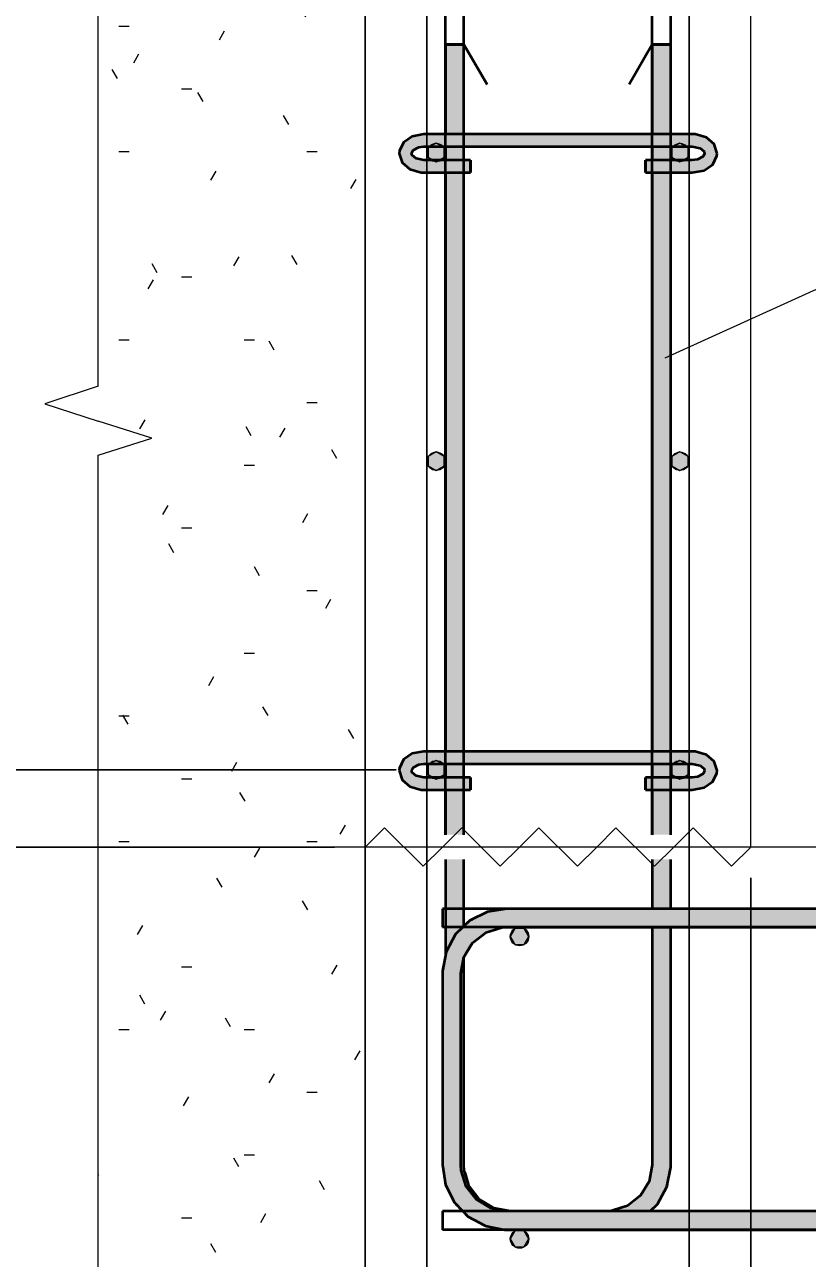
# Model space of a CAD drawing. Header units: millimetres. Extents: x 2384 to 38512, y -3571 to 48684.
# Drawn here: x 7792 to 8299, y -2837 to -2037 of the extents above; entities that cross this region are included whole.
import ezdxf

# ---------------------------------------------------------------- set-up
doc = ezdxf.new("R2010")
doc.units = ezdxf.units.MM
for name, color, linetype, lineweight in [('AA_Dim', 7, 'Continuous', 9), ('AA_Dim-20', 7, 'Continuous', 9), ('AA_Oformlenie', 7, 'Continuous', 9), ('AA_Vinoska', 7, 'Continuous', 9), ('AA_Visotnaya otmetka', 7, 'Continuous', 9), ('AF_Element', 7, 'Continuous', 20), ('AF_Element_Грунт', 253, 'Continuous', 20), ('AF_Stena_Опалубка', 253, 'Continuous', 20), ('KR_Armatura', 7, 'Continuous', 20), ('KR_Armatura_Tonkie', 7, 'Continuous', 20), ('KR_Fundament', 7, 'Continuous', 20)]:
    doc.layers.add(name, color=color, linetype=linetype, lineweight=lineweight)
doc.styles.add('ISOCPEUR_1', font='isocpeur.ttf', dxfattribs={"width": 0.9, "height": 50})
doc.dimstyles.new('00_Точн_3_знака__прозр_', dxfattribs={"dimscale": 304.8, "dimtxt": 49.799059, "dimasz": 0.111549, "dimexe": 0.098425, "dimexo": 0.065617, "dimgap": 0.006562, "dimtad": 1, "dimdec": 3, "dimrnd": 0.001, "dimdsep": 46, "dimtxsty": 'ISOCPEUR_1', "dimblk1": 'OBLIQUE', "dimblk2": 'OBLIQUE', "dimsah": 1, "dimcen": 0.09, "dimdle": 0.098425, "dimazin": 0, "dimtfac": 1, "dimtdec": 4, "dimtix": 1, "dimtmove": 1, "dimatfit": 3, "dimfxl": 1, "dimtvp": 1, "dimtolj": 1, "dimtzin": 0, "dimlwd": 18, "dimlwe": 18, "dimarcsym": 2})
doc.dimstyles.new('00_Точн_3_знака__прозр__1', dxfattribs={"dimscale": 304.8, "dimtxt": 49.799059, "dimasz": 0.111549, "dimexe": 0.098425, "dimexo": 0.065617, "dimgap": 0.006562, "dimtad": 1, "dimdec": 3, "dimrnd": 0.001, "dimdsep": 46, "dimtxsty": 'ISOCPEUR_1', "dimblk1": 'OBLIQUE', "dimblk2": 'OBLIQUE', "dimsah": 1, "dimcen": 0.09, "dimdle": 0.098425, "dimazin": 0, "dimtfac": 1, "dimtdec": 4, "dimtix": 1, "dimtmove": 0, "dimatfit": 3, "dimfxl": 1, "dimtvp": 1, "dimtolj": 1, "dimtzin": 0, "dimlwd": 18, "dimlwe": 18, "dimarcsym": 2})
doc.dimstyles.new('05_Округл_5мм__прозр_', dxfattribs={"dimscale": 304.8, "dimtxt": 49.799059, "dimasz": 0.111549, "dimexe": 0.098425, "dimexo": 0.065617, "dimgap": 0.006562, "dimtad": 1, "dimdec": 0, "dimrnd": 5, "dimdsep": 46, "dimtxsty": 'ISOCPEUR_1', "dimblk1": 'OBLIQUE', "dimblk2": 'OBLIQUE', "dimsah": 1, "dimcen": 0.09, "dimdle": 0.098425, "dimazin": 0, "dimtfac": 1, "dimtdec": 4, "dimtix": 1, "dimtmove": 1, "dimatfit": 3, "dimfxl": 1, "dimtvp": 1, "dimtolj": 1, "dimtzin": 0, "dimlwd": 18, "dimlwe": 18, "dimarcsym": 2})
doc.dimstyles.new('05_Округл_5мм__прозр__1', dxfattribs={"dimscale": 304.8, "dimtxt": 49.799059, "dimasz": 0.111549, "dimexe": 0.098425, "dimexo": 0.065617, "dimgap": 0.006562, "dimtad": 1, "dimdec": 0, "dimrnd": 5, "dimdsep": 46, "dimtxsty": 'ISOCPEUR_1', "dimblk1": 'OBLIQUE', "dimblk2": 'OBLIQUE', "dimsah": 1, "dimcen": 0.09, "dimdle": 0.098425, "dimazin": 0, "dimtfac": 1, "dimtdec": 4, "dimtix": 1, "dimtmove": 0, "dimatfit": 3, "dimfxl": 1, "dimtvp": 1, "dimtolj": 1, "dimtzin": 0, "dimlwd": 18, "dimlwe": 18, "dimarcsym": 2})

# ---------------------------------------------------------------- blocks, each defined once
blk = doc.blocks.new('350_Стержень П торец СК-СГ _НесАрм_РабПлоск_ - 350_Стержень П торец СК-СГ _НесАрм_РабПлоск_-3741639-Сечение 2')
at = {"layer": 'KR_Armatura_Tonkie', "lineweight": 35}
for p, q in [((3199.37, -2611.96), (3196.66, -2613.31)), ((3200.23, -2611.83), (3199.37, -2611.96)), ((3306.06, -2610), (3212.06, -2610)), ((3770.06, -2610), (3318.06, -2610)), ((3212.06, -2622), (3306.1, -2622)), ((3318.06, -2622), (3770.06, -2622)), ((3190.2, -2631.64), (3197.76, -2625.73)), ((3199.6, -2624.97), (3207.07, -2622.66)), ((3184.85, -2639.97), (3188.78, -2633.48)), ((3170.06, -2652), (3170.06, -2776)), ((3276.06, -2806), (3214.06, -2806)), ((3770.06, -2806), (3305.37, -2806)), ((3212.06, -2818), (3770.06, -2818))]:
    blk.add_line(p, q, dxfattribs=at)
at = {"layer": 'KR_Armatura_Tonkie', "lineweight": 35, "flags": 128}
for points in [[(3189.38, -2616.92), (3187.87, -2617.67), (3185.79, -2619.67)], [(3170.64, -2647.61), (3170.09, -2650.47), (3170.06, -2652)], [(3171.89, -2787.83), (3172.02, -2788.69), (3173.37, -2791.4)], [(3176.98, -2798.68), (3177.73, -2800.19), (3179.73, -2802.27)], [(3185.15, -2807.89), (3186.64, -2809.43), (3188.65, -2810.52)], [(3195.32, -2814.14), (3197.93, -2815.55), (3199.43, -2815.84)], [(3207.67, -2817.42), (3210.53, -2817.97), (3212.06, -2818)]]:
    blk.add_lwpolyline(points, dxfattribs=at)
blk = doc.blocks.new('350_Стержень П торец СК-СГ _НесАрм_РабПлоск_ - 350_Стержень П торец СК-СГ _НесАрм_РабПлоск_-V25-Сечение 2')
at = {"layer": 'KR_Armatura_Tonkie', "lineweight": 35}
for p, q in [((3306.06, -2610), (3212.06, -2610)), ((3770.06, -2610), (3318.06, -2610)), ((3212.06, -2622), (3306.1, -2622)), ((3318.06, -2622), (3770.06, -2622)), ((3190.2, -2631.64), (3197.76, -2625.73)), ((3199.6, -2624.97), (3207.07, -2622.66)), ((3184.85, -2639.97), (3188.78, -2633.48)), ((3170.06, -2652), (3170.06, -2776)), ((3276.06, -2806), (3214.06, -2806)), ((3770.06, -2806), (3305.37, -2806)), ((3212.06, -2818), (3770.06, -2818))]:
    blk.add_line(p, q, dxfattribs=at)
at = {"layer": 'KR_Armatura_Tonkie', "lineweight": 35, "flags": 128}
for points in [[(3200.23, -2611.83), (3199.37, -2611.96), (3196.66, -2613.31)], [(3189.38, -2616.92), (3187.87, -2617.67), (3185.79, -2619.67)], [(3170.64, -2647.61), (3170.09, -2650.47), (3170.06, -2652)], [(3171.89, -2787.83), (3172.02, -2788.69), (3173.37, -2791.4)], [(3176.98, -2798.68), (3177.73, -2800.19), (3179.73, -2802.27)], [(3185.15, -2807.89), (3186.64, -2809.43), (3188.65, -2810.52)], [(3195.32, -2814.14), (3197.93, -2815.55), (3199.43, -2815.84)], [(3207.67, -2817.42), (3210.53, -2817.97), (3212.06, -2818)]]:
    blk.add_lwpolyline(points, dxfattribs=at)
blk = doc.blocks.new('350_Стержень П торец СК-СГ _НесАрм_РабПлоск_ - 350_Стержень П торец СК-СГ _НесАрм_РабПлоск_-V26-Сечение 2')
at = {"layer": 'KR_Armatura_Tonkie', "lineweight": 35}
for p, q in [((3306.06, -2610), (3212.06, -2610)), ((3770.06, -2610), (3318.06, -2610)), ((3212.06, -2622), (3306.1, -2622)), ((3318.06, -2622), (3770.06, -2622)), ((3190.2, -2631.64), (3197.76, -2625.73)), ((3199.6, -2624.97), (3207.07, -2622.66)), ((3184.85, -2639.97), (3188.78, -2633.48)), ((3170.06, -2652), (3170.06, -2776)), ((3276.06, -2806), (3214.06, -2806)), ((3770.06, -2806), (3305.37, -2806)), ((3212.06, -2818), (3770.06, -2818))]:
    blk.add_line(p, q, dxfattribs=at)
at = {"layer": 'KR_Armatura_Tonkie', "lineweight": 35, "flags": 128}
for points in [[(3200.23, -2611.83), (3199.37, -2611.96), (3196.66, -2613.31)], [(3189.38, -2616.92), (3187.87, -2617.67), (3185.79, -2619.67)], [(3170.64, -2647.61), (3170.09, -2650.47), (3170.06, -2652)], [(3171.89, -2787.83), (3172.02, -2788.69), (3173.37, -2791.4)], [(3176.98, -2798.68), (3177.73, -2800.19), (3179.73, -2802.27)], [(3185.15, -2807.89), (3186.64, -2809.43), (3188.65, -2810.52)], [(3195.32, -2814.14), (3197.93, -2815.55), (3199.43, -2815.84)], [(3207.67, -2817.42), (3210.53, -2817.97), (3212.06, -2818)]]:
    blk.add_lwpolyline(points, dxfattribs=at)
blk = doc.blocks.new('350_Стержень П торец СК-СГ _НесАрм_РабПлоск_ - 350_Стержень П торец СК-СГ _НесАрм_РабПлоск_-V27-Сечение 2')
at = {"layer": 'KR_Armatura_Tonkie', "lineweight": 35}
for points in [[(3170.06, -2652), (3182.06, -2652), (3183.39, -2643.51), (3186.4, -2636.58), (3190.85, -2630.79), (3197.06, -2626.02), (3204.3, -2623.02), (3212.06, -2621.8), (3212.06, -2610), (3201.19, -2611.43), (3191.06, -2615.63), (3182.36, -2622.3), (3175.69, -2631), (3171.49, -2641.13), (3170.1, -2651.73)], [(3450.27, -2622), (3770.06, -2621.8), (3770.06, -2610), (3212.06, -2610.2), (3212.06, -2622), (3435.46, -2622)], [(3176.06, -2776), (3182.06, -2776), (3181.86, -2652), (3170.06, -2652), (3170.27, -2776), (3174.51, -2776)], [(3212.06, -2818), (3212.06, -2806), (3204.3, -2804.98), (3196.64, -2801.66), (3190.85, -2797.21), (3186.08, -2791), (3183.01, -2783.23), (3181.86, -2776), (3170.06, -2776), (3171.49, -2786.87), (3175.69, -2797), (3182.76, -2806), (3191.06, -2812.37), (3201.19, -2816.57), (3205.96, -2817.2)], [(3494.7, -2818), (3770.06, -2817.8), (3770.06, -2806), (3212.06, -2806.2), (3212.06, -2818), (3479.89, -2818)]]:
    blk.add_hatch(color=256, dxfattribs=at).paths.add_polyline_path(points)
for p, q in [((3770.06, -2610), (3212.06, -2610)), ((3212.06, -2622), (3770.06, -2622)), ((3170.06, -2652), (3170.06, -2776)), ((3182.06, -2776), (3182.06, -2652)), ((3770.06, -2806), (3212.06, -2806)), ((3212.06, -2818), (3770.06, -2818))]:
    blk.add_line(p, q, dxfattribs=at)
at = {"layer": 'KR_Armatura_Tonkie', "lineweight": 35, "flags": 128}
for points in [[(3212.06, -2610), (3199.37, -2611.96), (3187.87, -2617.67), (3183.38, -2622)], [(3183.38, -2622), (3178.63, -2626.58), (3172.51, -2637.86), (3170.09, -2650.47), (3170.06, -2652)], [(3182.06, -2652), (3184.02, -2641.34), (3189.63, -2632.08), (3198.17, -2625.41), (3208.52, -2622.21), (3212.06, -2622)], [(3170.06, -2776), (3172.02, -2788.69), (3177.73, -2800.19), (3183.33, -2806)], [(3212.06, -2806), (3201.41, -2804.04), (3192.14, -2798.43), (3185.47, -2789.89), (3182.27, -2779.54), (3182.06, -2776)], [(3183.33, -2806), (3186.64, -2809.43), (3197.93, -2815.55), (3210.53, -2817.97), (3212.06, -2818)]]:
    blk.add_lwpolyline(points, dxfattribs=at)
blk = doc.blocks.new('265_Выпуск П одной длины _НесАрм_РабПлоск_ - В1 _d12_ t250-3734479-Сечение 2')
at = {"layer": 'KR_Armatura_Tonkie', "lineweight": 35}
for p, q in [((3172.06, -2050), (3172.06, -2108.02)), ((3183.73, -2050), (3172.27, -2050)), ((3172.27, -2050), (3183.73, -2050)), ((3184.06, -2108.03), (3184.06, -2050)), ((3184.06, -2050), (3199.06, -2075.98)), ((3306.06, -2050), (3291.06, -2075.98)), ((3306.06, -2050), (3306.06, -2108.01)), ((3306.27, -2050), (3317.86, -2050)), ((3317.86, -2050), (3306.27, -2050)), ((3318.06, -2108.01), (3318.06, -2050)), ((3172.06, -2116.01), (3172.06, -2124.98)), ((3184.06, -2125), (3184.06, -2116.01)), ((3306.06, -2115.99), (3306.06, -2124.98)), ((3318.06, -2124.98), (3318.06, -2116)), ((3172.06, -2132.98), (3172.06, -2508.02)), ((3184.06, -2508.03), (3184.06, -2132.98)), ((3306.06, -2132.96), (3306.06, -2508.01)), ((3318.06, -2508.01), (3318.06, -2132.98)), ((3172.06, -2516.01), (3172.06, -2524.98)), ((3184.06, -2525), (3184.06, -2516.01)), ((3306.06, -2515.99), (3306.06, -2524.98)), ((3318.06, -2524.98), (3318.06, -2516)), ((3172.06, -2532.98), (3172.06, -2562)), ((3184.06, -2562), (3184.06, -2532.98)), ((3306.06, -2532.96), (3306.06, -2562)), ((3318.06, -2562), (3318.06, -2532.98)), ((3172.06, -2578), (3172.06, -2610)), ((3184.06, -2610), (3184.06, -2578)), ((3306.06, -2578), (3306.06, -2610)), ((3318.06, -2610), (3318.06, -2578)), ((3172.06, -2610), (3172.06, -2622)), ((3184.06, -2621), (3184.06, -2610)), ((3172.06, -2622), (3172.06, -2639.76)), ((3306.06, -2622), (3306.06, -2776)), ((3318.06, -2776), (3318.06, -2622)), ((3184.06, -2776), (3184.06, -2641.87)), ((3187.03, -2788.46), (3184.72, -2780.99)), ((3306.06, -2776), (3304.32, -2785.51)), ((3303.27, -2788.03), (3299.34, -2794.52)), ((3193.7, -2797.87), (3187.79, -2790.3)), ((3297.93, -2796.36), (3290.36, -2802.27)), ((3202.03, -2803.21), (3195.54, -2799.28)), ((3214.06, -2806), (3204.55, -2804.25)), ((3288.53, -2803.03), (3281.05, -2805.34)), ((3276.06, -2806), (3214.06, -2806)), ((3212.53, -2817.97), (3214.06, -2818)), ((3214.06, -2818), (3276.06, -2818))]:
    blk.add_line(p, q, dxfattribs=at)
at = {"layer": 'KR_Armatura_Tonkie', "lineweight": 35, "flags": 128}
for points in [[(3317.48, -2780.39), (3318.03, -2777.53), (3318.06, -2776)], [(3314.2, -2792.74), (3315.61, -2790.14), (3315.9, -2788.63)], [(3307.75, -2803.1), (3309.49, -2801.42), (3310.58, -2799.41)]]:
    blk.add_lwpolyline(points, dxfattribs=at)
blk = doc.blocks.new('265_Выпуск П одной длины _НесАрм_РабПлоск_ - В1 _d12_ t250-V29-Сечение 2')
at = {"layer": 'KR_Armatura_Tonkie', "lineweight": 35}
h = blk.add_hatch(color=256, dxfattribs=at)
h.paths.add_polyline_path([(3182.06, -2776), (3184.06, -2776), (3183.86, -2642.37), (3183.07, -2644.34), (3182.06, -2652), (3182.06, -2775.16)])
h.paths.add_polyline_path([(3172.06, -2639.76), (3175.89, -2630.73), (3182.76, -2622), (3184.06, -2621), (3183.86, -2578), (3172.06, -2578), (3172.06, -2639.63)])
h.paths.add_polyline_path([(3172.27, -2562), (3184.06, -2562), (3183.86, -2532.98), (3172.06, -2532.98), (3172.12, -2562)])
h.paths.add_polyline_path([(3184.06, -2524.98), (3183.86, -2516.01), (3181.06, -2515.81), (3178.06, -2515.48), (3174.86, -2515.87), (3172.06, -2516.01), (3172.27, -2524.98), (3183.93, -2524.98)])
h.paths.add_polyline_path([(3178.06, -2508.54), (3181.26, -2508.15), (3184.06, -2508.01), (3183.86, -2132.98), (3172.06, -2132.98), (3172.27, -2508.01), (3175.06, -2508.21), (3177.08, -2508.49)])
h.paths.add_polyline_path([(3183.16, -2124.98), (3184.06, -2124.98), (3183.86, -2116.01), (3180.93, -2115.79), (3177.92, -2115.49), (3174.86, -2115.87), (3172.06, -2116.01), (3172.27, -2124.98), (3182.3, -2124.98)])
h.paths.add_polyline_path([(3178.06, -2108.54), (3181.26, -2108.15), (3184.06, -2108.01), (3183.86, -2050), (3172.06, -2050), (3172.27, -2108.01), (3175.06, -2108.21), (3178.06, -2108.54)])
h = blk.add_hatch(color=256, dxfattribs=at)
h.paths.add_polyline_path([(3312.06, -2776), (3318.06, -2776), (3317.86, -2622), (3306.06, -2622), (3306.27, -2776), (3310.51, -2776)])
h.paths.add_polyline_path([(3312.42, -2610), (3318.06, -2610), (3317.86, -2578), (3306.06, -2578), (3306.27, -2610), (3312.06, -2610)])
h.paths.add_polyline_path([(3312.06, -2562), (3318.06, -2562), (3317.86, -2532.98), (3306.06, -2532.98), (3306.27, -2562), (3310.97, -2562)])
h.paths.add_polyline_path([(3312.06, -2524.98), (3318.06, -2524.98), (3317.86, -2516.01), (3315.06, -2515.81), (3312.06, -2515.48), (3308.86, -2515.87), (3306.06, -2516.01), (3306.27, -2524.98), (3311.05, -2524.98)])
h.paths.add_polyline_path([(3312.06, -2508.54), (3315.26, -2508.15), (3318.06, -2508.01), (3317.86, -2132.98), (3306.06, -2132.98), (3306.27, -2508.01), (3309.06, -2508.21), (3311.08, -2508.49)])
h.paths.add_polyline_path([(3307.72, -2124.98), (3318.06, -2124.98), (3317.86, -2116.01), (3314.93, -2115.79), (3311.92, -2115.49), (3308.86, -2115.87), (3306.06, -2116.01), (3306.27, -2124.98), (3306.87, -2124.98)])
h.paths.add_polyline_path([(3312.06, -2108.54), (3315.26, -2108.15), (3318.06, -2108.01), (3317.86, -2050), (3306.06, -2050), (3306.27, -2108.01), (3309.06, -2108.21), (3312.06, -2108.54)])
for points in [[(3212.77, -2806), (3213.31, -2805.9), (3206.3, -2804.98), (3198.5, -2801.55), (3192.85, -2797.21), (3187.95, -2790.7), (3185.07, -2783.66), (3183.86, -2776), (3182.06, -2776), (3183.13, -2783.89), (3186.43, -2791.45), (3190.85, -2797.21), (3197.37, -2802.11), (3205.06, -2805.08), (3212.06, -2806)], [(3298.14, -2806), (3305.37, -2806), (3305.76, -2805.7), (3312.43, -2797), (3316.63, -2786.87), (3317.86, -2776), (3306.06, -2776), (3305.04, -2783.76), (3301.7, -2791.45), (3297.27, -2797.21), (3290.76, -2802.11), (3283.72, -2804.99), (3277.36, -2806), (3296.44, -2806)]]:
    blk.add_hatch(color=256, dxfattribs=at).paths.add_polyline_path(points)
for p, q in [((3172.06, -2050), (3172.06, -2108.02)), ((3172.06, -2050), (3184.06, -2050)), ((3183.73, -2050), (3172.27, -2050)), ((3184.06, -2108.03), (3184.06, -2050)), ((3184.06, -2050), (3199.06, -2075.98)), ((3306.06, -2050), (3291.06, -2075.98)), ((3306.06, -2050), (3306.06, -2108.01)), ((3306.06, -2050), (3318.06, -2050)), ((3317.86, -2050), (3306.27, -2050)), ((3318.06, -2108.01), (3318.06, -2050)), ((3172.06, -2116.01), (3172.06, -2124.98)), ((3184.06, -2125), (3184.06, -2116.01)), ((3306.06, -2115.99), (3306.06, -2124.98)), ((3318.06, -2124.98), (3318.06, -2116)), ((3172.06, -2132.98), (3172.06, -2508.02)), ((3184.06, -2508.03), (3184.06, -2132.98)), ((3306.06, -2132.96), (3306.06, -2508.01)), ((3318.06, -2508.01), (3318.06, -2132.98)), ((3172.06, -2516.01), (3172.06, -2524.98)), ((3184.06, -2525), (3184.06, -2516.01)), ((3306.06, -2515.99), (3306.06, -2524.98)), ((3318.06, -2524.98), (3318.06, -2516)), ((3172.06, -2532.98), (3172.06, -2562)), ((3184.06, -2562), (3184.06, -2532.98)), ((3306.06, -2532.96), (3306.06, -2562)), ((3318.06, -2562), (3318.06, -2532.98)), ((3172.06, -2578), (3172.06, -2610)), ((3184.06, -2610), (3184.06, -2578)), ((3306.06, -2578), (3306.06, -2610)), ((3318.06, -2610), (3318.06, -2578)), ((3172.06, -2610), (3172.06, -2622)), ((3184.06, -2621), (3184.06, -2610)), ((3172.06, -2622), (3172.06, -2639.76)), ((3306.06, -2622), (3306.06, -2776)), ((3318.06, -2776), (3318.06, -2622)), ((3184.06, -2776), (3184.06, -2641.87)), ((3276.06, -2806), (3214.06, -2806)), ((3212.53, -2817.97), (3214.06, -2818)), ((3214.06, -2818), (3276.06, -2818))]:
    blk.add_line(p, q, dxfattribs=at)
at = {"layer": 'KR_Armatura_Tonkie', "lineweight": 35, "flags": 128}
for points in [[(3214.06, -2806), (3203.41, -2804.04), (3194.14, -2798.43), (3187.47, -2789.89), (3184.27, -2779.54), (3184.06, -2776)], [(3306.06, -2776), (3304.11, -2786.66), (3298.49, -2795.92), (3289.95, -2802.59), (3279.6, -2805.79), (3276.06, -2806)], [(3304.75, -2806), (3309.49, -2801.42), (3315.61, -2790.14), (3318.03, -2777.53), (3318.06, -2776)]]:
    blk.add_lwpolyline(points, dxfattribs=at)
blk = doc.blocks.new('грунт1 - грунт1-3846678-Сечение 2')
at = {"layer": 'AF_Element', "lineweight": 9}
h = blk.add_hatch(dxfattribs=at)
h.set_pattern_fill('FP_3', color=256, style=0, pattern_type=2)
h.set_pattern_definition([(0, (2691.66, -250), (162.56, 40.64), [6.706, -115.214, 6.706, -115.214, -650.24]), (0, (2691.66, -250), (162.56, 40.64), [-243.84, 6.706, -237.134, 6.706, -115.214, -284.48]), (0, (2691.66, -250), (162.56, 40.64), [-609.6, 6.706, -74.574, 6.706, -196.494]), (120, (2752.62, -229.68), (-116.47527, 120.4611), [6.706, -115.214, 6.706, -115.214, -650.24]), (120, (2752.62, -229.68), (-116.47527, 120.4611), [-243.84, 6.706, -237.134, 6.706, -115.214, -284.48]), (120, (2752.62, -229.68), (-116.47527, 120.4611), [-609.6, 6.706, -74.574, 6.706, -196.494]), (240, (2772.94, -148.4), (-46.08473, -161.1011), [6.706, -115.214, 6.706, -115.214, -650.24]), (240, (2772.94, -148.4), (-46.08473, -161.1011), [-243.84, 6.706, -237.134, 6.706, -115.214, -284.48]), (240, (2772.94, -148.4), (-46.08473, -161.1011), [-609.6, 6.706, -74.574, 6.706, -196.494])])
h.paths.add_polyline_path([(4368.49, -3133.7), (4959.81, -3133.7), (4959.81, -3117.64), (4981.81, -3117.64), (4981.81, -3133.7), (4993.07, -3099.04), (5004.33, -3133.7), (5510.06, -3133.7), (5510.06, -2970), (3020.06, -2970), (3020.06, -2870), (3120.06, -2870), (3120.06, -379.82), (2947.04, -379.82), (2947.04, -592.03), (2962.74, -592.03), (2962.74, -614.56), (2947.04, -614.56), (2981.68, -625.56), (2947.04, -636.56), (2947.04, -2271.46), (2962.74, -2271.46), (2962.74, -2293.99), (2947.04, -2293.99), (2981.68, -2304.99), (2947.04, -2315.99), (2947.04, -3133.7), (3603.3, -3133.7), (3603.3, -3117.64), (3625.3, -3117.64), (3625.3, -3133.7), (3636.56, -3099.04), (3647.82, -3133.7)])
at = {"layer": 'AF_Element'}
blk.add_line((3120.06, -2870), (3120.06, -379.82), dxfattribs=at)
blk = doc.blocks.new('261_Шпилька массив _НесАрм_РабПлоск_ - 8 А240-3922310-Сечение 2')
at = {"layer": 'KR_Armatura_Tonkie', "lineweight": 35}
for points in [[(3158.06, -2131.81), (3158.06, -2124.98), (3151.88, -2123.54), (3150.55, -2121.78), (3150.06, -2120.49), (3151.39, -2117.49), (3154.07, -2115.59), (3158.06, -2114.84), (3158.06, -2108.01), (3152, -2108.95), (3149.21, -2110.34), (3145.57, -2113.42), (3143.28, -2116.17), (3142.06, -2120.49), (3143.28, -2124.82), (3146.75, -2128.49), (3151.94, -2130.95), (3154.16, -2131.26)], [(3242.93, -2114.84), (3332.06, -2114.84), (3332.06, -2108.01), (3315.06, -2108.21), (3312.06, -2108.54), (3308.68, -2108.13), (3306.06, -2108.01), (3181.06, -2108.21), (3178.06, -2108.54), (3174.86, -2108.15), (3172.06, -2108.01), (3158.06, -2108.15), (3158.06, -2114.84), (3184.06, -2114.84)], [(3332.06, -2131.81), (3338.18, -2130.95), (3343.38, -2128.49), (3346.84, -2124.82), (3348.06, -2120.49), (3346.6, -2115.8), (3344.47, -2112.58), (3339.58, -2109.46), (3332.06, -2108.15), (3332.06, -2114.84), (3336.06, -2115.6), (3338.99, -2117.67), (3340, -2120.67), (3339.44, -2122.13), (3337.52, -2123.72), (3332.06, -2125.12), (3332.06, -2130.98)], [(3331.79, -2116.01), (3332.06, -2115.87), (3332.06, -2114.84), (3158.06, -2114.84), (3158.06, -2116.01), (3175.06, -2115.81), (3178.06, -2115.48), (3181.44, -2115.89), (3184.06, -2116.01), (3309.06, -2115.81), (3312.06, -2115.48), (3315.26, -2115.87), (3318.06, -2116.01)], [(3184.06, -2131.81), (3188.36, -2131.81), (3188.36, -2124.98), (3158.06, -2125.12), (3158.06, -2131.81), (3183.69, -2131.81)], [(3318.06, -2131.81), (3332.06, -2131.81), (3332.06, -2124.98), (3301.76, -2125.12), (3301.76, -2131.81), (3316.98, -2131.81)], [(3184.06, -2132.98), (3188.36, -2132.84), (3188.36, -2131.81), (3158.06, -2131.81), (3158.06, -2132.98), (3183.69, -2132.98)], [(3331.79, -2132.98), (3332.06, -2132.84), (3332.06, -2131.81), (3301.76, -2131.81), (3301.76, -2132.98), (3318.06, -2132.98)], [(3158.06, -2531.81), (3158.06, -2524.98), (3151.88, -2523.54), (3150.55, -2521.78), (3150.06, -2520.49), (3151.13, -2517.67), (3154.07, -2515.59), (3158.06, -2514.84), (3158.06, -2508.01), (3152, -2508.95), (3149.21, -2510.34), (3145.57, -2513.42), (3143.28, -2516.17), (3142.06, -2520.49), (3143.28, -2524.82), (3146.75, -2528.49), (3151.94, -2530.95), (3154.16, -2531.26)], [(3242.93, -2514.84), (3332.06, -2514.84), (3332.06, -2508.01), (3315.06, -2508.21), (3312.06, -2508.54), (3308.68, -2508.13), (3306.06, -2508.01), (3181.06, -2508.21), (3178.06, -2508.54), (3174.86, -2508.15), (3172.06, -2508.01), (3158.06, -2508.15), (3158.06, -2514.84), (3213.31, -2514.84)], [(3332.06, -2531.81), (3338.18, -2530.95), (3343.43, -2528.44), (3346.84, -2524.82), (3348.06, -2520.49), (3346.6, -2515.8), (3344.47, -2512.58), (3339.58, -2509.46), (3332.06, -2508.15), (3332.06, -2514.84), (3336.06, -2515.6), (3338.99, -2517.67), (3340, -2520.67), (3339.44, -2522.13), (3337.52, -2523.72), (3332.06, -2525.12), (3332.06, -2530.98)], [(3331.79, -2516.01), (3332.06, -2515.87), (3332.06, -2514.84), (3158.06, -2514.84), (3158.06, -2516.01), (3175.06, -2515.81), (3178.06, -2515.48), (3181.44, -2515.89), (3184.06, -2516.01), (3309.06, -2515.81), (3312.06, -2515.48), (3315.26, -2515.87), (3318.06, -2516.01)], [(3183.69, -2531.81), (3188.36, -2531.81), (3188.36, -2524.98), (3158.06, -2525.12), (3158.06, -2531.81), (3172.06, -2531.81)], [(3318.06, -2531.81), (3332.06, -2531.81), (3332.06, -2524.98), (3301.76, -2525.12), (3301.76, -2531.81), (3316.98, -2531.81)], [(3184.06, -2532.98), (3188.36, -2532.84), (3188.36, -2531.81), (3158.06, -2531.81), (3158.06, -2532.98), (3183.69, -2532.98)], [(3301.76, -2532.98), (3332.06, -2532.84), (3332.06, -2531.81), (3301.76, -2531.81), (3301.76, -2532.84)]]:
    blk.add_hatch(color=256, dxfattribs=at).paths.add_polyline_path(points)
h = blk.add_hatch(color=256, dxfattribs=at)
h.paths.add_polyline_path([(3158.06, -2132.98), (3158.06, -2131.81), (3151.94, -2130.95), (3146.75, -2128.49), (3143.28, -2124.82), (3146.05, -2128.15), (3149.38, -2130.79), (3152, -2132.04), (3154.61, -2132.44)])
h.paths.add_polyline_path([(3150.62, -2119.03), (3151.88, -2117.45), (3158.06, -2115.87), (3158.06, -2114.84), (3154.06, -2115.6), (3151.13, -2117.67)])
h = blk.add_hatch(color=256, dxfattribs=at)
h.paths.add_polyline_path([(3332.06, -2132.98), (3339.58, -2131.53), (3344.47, -2128.41), (3346.6, -2125.08), (3343.38, -2128.49), (3337.95, -2130.98), (3332.06, -2131.81), (3332.06, -2132.84)])
h.paths.add_polyline_path([(3339.29, -2118.57), (3338.74, -2117.49), (3336.06, -2115.6), (3332.06, -2114.84), (3332.06, -2116.01), (3332.68, -2116.1), (3339.11, -2118.51)])
h.paths.add_polyline_path([(3340.03, -2120.57), (3340.06, -2120.49), (3340.01, -2120.49)])
h = blk.add_hatch(color=256, dxfattribs=at)
h.paths.add_polyline_path([(3158.06, -2532.98), (3158.06, -2531.81), (3151.94, -2530.95), (3146.7, -2528.44), (3143.28, -2524.82), (3146.42, -2528.44), (3149.38, -2530.79), (3152, -2532.04), (3154.61, -2532.44)])
h.paths.add_polyline_path([(3150.62, -2519.03), (3151.88, -2517.45), (3158.06, -2515.87), (3158.06, -2514.84), (3154.06, -2515.6), (3151.12, -2517.69), (3150.9, -2518.28)])
h = blk.add_hatch(color=256, dxfattribs=at)
h.paths.add_polyline_path([(3332.06, -2532.98), (3339.58, -2531.53), (3344.47, -2528.41), (3346.6, -2525.08), (3343.38, -2528.49), (3337.95, -2530.98), (3332.06, -2531.81), (3332.06, -2532.84)])
h.paths.add_polyline_path([(3339.29, -2518.57), (3338.94, -2517.63), (3336.06, -2515.6), (3332.06, -2514.84), (3332.06, -2516.01), (3332.68, -2516.1), (3338.99, -2518.46)])
h.paths.add_polyline_path([(3340.03, -2520.57), (3340.06, -2520.49), (3340.01, -2520.49)])
for p, q in [((3172.06, -2108.01), (3158.06, -2108.01)), ((3178.05, -2108.01), (3172.06, -2108.01)), ((3184.06, -2108.01), (3178.06, -2108.01)), ((3306.06, -2108.01), (3184.06, -2108.01)), ((3312.05, -2108.01), (3306.06, -2108.01)), ((3318.06, -2108.01), (3312.06, -2108.01)), ((3332.06, -2108.01), (3318.06, -2108.01)), ((3158.06, -2116.01), (3172.06, -2116.01)), ((3172.06, -2116.01), (3178.05, -2116.01)), ((3178.06, -2116.01), (3184.06, -2116.01)), ((3184.06, -2116.01), (3306.06, -2116.01)), ((3306.06, -2116.01), (3312.05, -2116.01)), ((3312.06, -2116.01), (3318.06, -2116.01)), ((3318.06, -2116.01), (3332.06, -2116.01)), ((3172.06, -2124.98), (3158.06, -2124.98)), ((3184.06, -2124.98), (3172.06, -2124.98)), ((3188.36, -2124.98), (3184.06, -2124.98)), ((3188.36, -2124.98), (3188.36, -2131.81)), ((3188.36, -2126.15), (3188.36, -2125.12)), ((3188.36, -2132.84), (3188.36, -2126.15)), ((3306.06, -2124.98), (3301.76, -2124.98)), ((3301.76, -2131.81), (3301.76, -2124.98)), ((3301.76, -2125.12), (3301.76, -2126.15)), ((3301.76, -2126.15), (3301.76, -2132.84)), ((3318.06, -2124.98), (3306.06, -2124.98)), ((3332.06, -2124.98), (3318.06, -2124.98)), ((3158.06, -2132.98), (3172.06, -2132.98)), ((3172.06, -2132.98), (3184.06, -2132.98)), ((3184.06, -2132.98), (3188.36, -2132.98)), ((3188.36, -2131.81), (3188.36, -2132.98)), ((3301.76, -2132.98), (3301.76, -2131.81)), ((3301.76, -2132.98), (3306.06, -2132.98)), ((3306.06, -2132.98), (3318.06, -2132.98)), ((3318.06, -2132.98), (3332.06, -2132.98)), ((3172.06, -2508.01), (3158.06, -2508.01)), ((3178.05, -2508.01), (3172.06, -2508.01)), ((3184.06, -2508.01), (3178.06, -2508.01)), ((3306.06, -2508.01), (3184.06, -2508.01)), ((3312.05, -2508.01), (3306.06, -2508.01)), ((3318.06, -2508.01), (3312.06, -2508.01)), ((3332.06, -2508.01), (3318.06, -2508.01)), ((3158.06, -2516.01), (3172.06, -2516.01)), ((3172.06, -2516.01), (3178.05, -2516.01)), ((3178.06, -2516.01), (3184.06, -2516.01)), ((3184.06, -2516.01), (3306.06, -2516.01)), ((3306.06, -2516.01), (3312.05, -2516.01)), ((3312.06, -2516.01), (3318.06, -2516.01)), ((3318.06, -2516.01), (3332.06, -2516.01)), ((3172.06, -2524.98), (3158.06, -2524.98)), ((3184.06, -2524.98), (3172.06, -2524.98)), ((3188.36, -2524.98), (3184.06, -2524.98)), ((3188.36, -2524.98), (3188.36, -2531.81)), ((3188.36, -2526.15), (3188.36, -2525.12)), ((3188.36, -2532.84), (3188.36, -2526.15)), ((3306.06, -2524.98), (3301.76, -2524.98)), ((3301.76, -2531.81), (3301.76, -2524.98)), ((3301.76, -2525.12), (3301.76, -2526.15)), ((3301.76, -2526.15), (3301.76, -2532.84)), ((3318.06, -2524.98), (3306.06, -2524.98)), ((3332.06, -2524.98), (3318.06, -2524.98)), ((3158.06, -2532.98), (3172.06, -2532.98)), ((3172.06, -2532.98), (3184.06, -2532.98)), ((3184.06, -2532.98), (3188.36, -2532.98)), ((3188.36, -2531.81), (3188.36, -2532.98)), ((3301.76, -2532.98), (3301.76, -2531.81)), ((3301.76, -2532.98), (3306.06, -2532.98)), ((3306.06, -2532.98), (3318.06, -2532.98)), ((3318.06, -2532.98), (3332.06, -2532.98))]:
    blk.add_line(p, q, dxfattribs=at)
at = {"layer": 'KR_Armatura_Tonkie', "lineweight": 35, "flags": 128}
for points in [[(3158.06, -2108.01), (3150.48, -2109.47), (3144.87, -2113.37), (3142.18, -2118.93), (3142.06, -2120.49)], [(3348.06, -2120.49), (3346.21, -2114.61), (3341.2, -2110.21), (3333.93, -2108.09), (3332.06, -2108.01)], [(3150.06, -2120.49), (3151.02, -2118.49), (3154.78, -2116.44), (3158.06, -2116.01)], [(3332.06, -2116.01), (3337.08, -2117.08), (3339.73, -2119.33), (3340.06, -2120.49)], [(3142.06, -2120.49), (3143.91, -2126.38), (3148.92, -2130.78), (3156.2, -2132.9), (3158.06, -2132.98)], [(3158.06, -2124.98), (3153.05, -2123.91), (3150.39, -2121.66), (3150.06, -2120.49)], [(3332.06, -2132.98), (3339.64, -2131.52), (3345.25, -2127.62), (3347.94, -2122.06), (3348.06, -2120.49)], [(3340.06, -2120.49), (3339.1, -2122.5), (3335.34, -2124.55), (3332.06, -2124.98)], [(3158.06, -2508.01), (3150.48, -2509.47), (3144.87, -2513.37), (3142.18, -2518.93), (3142.06, -2520.49)], [(3348.06, -2520.49), (3346.21, -2514.61), (3341.2, -2510.21), (3333.93, -2508.09), (3332.06, -2508.01)], [(3150.06, -2520.49), (3151.02, -2518.49), (3154.78, -2516.44), (3158.06, -2516.01)], [(3332.06, -2516.01), (3337.08, -2517.08), (3339.73, -2519.33), (3340.06, -2520.49)], [(3142.06, -2520.49), (3143.91, -2526.38), (3148.92, -2530.78), (3156.2, -2532.9), (3158.06, -2532.98)], [(3158.06, -2524.98), (3153.05, -2523.91), (3150.39, -2521.66), (3150.06, -2520.49)], [(3332.06, -2532.98), (3339.64, -2531.52), (3345.25, -2527.62), (3347.94, -2522.06), (3348.06, -2520.49)], [(3340.06, -2520.49), (3339.1, -2522.5), (3335.34, -2524.55), (3332.06, -2524.98)]]:
    blk.add_lwpolyline(points, dxfattribs=at)
blk = doc.blocks.new('011_Прямоугольник обрыва _ЭлУзла_ - 011_Прямоугольник обрыва _ЭлУзла_-3885009-Сечение 2')
at = {"layer": 'AA_Oformlenie'}
for p, q in [((2947.04, -2271.46), (2947.04, -636.56)), ((2947.04, -3133.7), (2947.04, -2315.99))]:
    blk.add_line(p, q, dxfattribs=at)
blk = doc.blocks.new('Последовательность узлов - 3мм масшт20 маскировка-V39-Сечение 2')
at = {"layer": 'AA_Oformlenie'}
for p, q in [((3120.06, -733.7), (3132.56, -721.2)), ((3157.56, -746.2), (3132.56, -721.2)), ((3170.06, -733.7), (3182.56, -721.2)), ((3207.56, -746.2), (3182.56, -721.2)), ((3220.06, -733.7), (3232.56, -721.2)), ((3257.56, -746.2), (3232.56, -721.2)), ((3270.06, -733.7), (3282.56, -721.2)), ((3307.56, -746.2), (3282.56, -721.2)), ((3320.06, -733.7), (3332.56, -721.2)), ((3357.56, -746.2), (3332.56, -721.2)), ((3170.06, -733.7), (3157.56, -746.2)), ((3220.06, -733.7), (3207.56, -746.2)), ((3270.06, -733.7), (3257.56, -746.2)), ((3320.06, -733.7), (3307.56, -746.2)), ((3370.06, -733.7), (3357.56, -746.2))]:
    blk.add_line(p, q, dxfattribs=at)
blk = doc.blocks.new('DIMBLOCK71-Сечение 2')
at = {"layer": 'AA_Dim-20', "lineweight": 30}
for p, q in [((7750.23, -920), (7733.23, -903)), ((7750.23, -920), (7767.23, -937)), ((7750.23, -2520), (7733.23, -2503)), ((7750.23, -2520), (7767.23, -2537))]:
    blk.add_line(p, q, dxfattribs=at)
at = {"layer": 'AA_Dim-20', "lineweight": 18}
for p, q in [((8032.79, -920), (7720.23, -920)), ((7750.23, -920), (7750.23, -2520)), ((7750.23, -920), (8032.79, -920)), ((8032.79, -2520), (7720.23, -2520)), ((7750.23, -2520), (8032.79, -2520))]:
    blk.add_line(p, q, dxfattribs=at)
at = {"layer": 'AA_Dim-20', "color": 0, "lineweight": 18, "insert": (7682.91, -1873.71), "char_height": 50, "width": 368.8961, "attachment_point": 1, "rotation": 90, "line_spacing_factor": 1.149209, "style": 'ISOCPEUR_1'}
blk.add_mtext('200х8=1600', dxfattribs=at)
blk = doc.blocks.new('_Oblique')
at = {"color": 0, "linetype": 'ByBlock', "lineweight": -2}
blk.add_line((-0.5, -0.5), (0.5, 0.5), dxfattribs=at)
blk = doc.blocks.new('DIMBLOCK72-Сечение 2')
at = {"layer": 'AA_Dim-20', "lineweight": 30}
for p, q in [((7750.23, -2520), (7733.23, -2503)), ((7750.23, -2520), (7767.23, -2537)), ((7750.23, -2570), (7733.23, -2553)), ((7750.23, -2570), (7767.23, -2587))]:
    blk.add_line(p, q, dxfattribs=at)
at = {"layer": 'AA_Dim-20', "lineweight": 18}
for p, q in [((8032.79, -2520), (7720.23, -2520)), ((7750.23, -2520), (7750.23, -2600)), ((7750.23, -2520), (8032.79, -2520)), ((7750.23, -2583.27), (7750.23, -2545)), ((7992.79, -2570), (7720.23, -2570)), ((7750.23, -2570), (7992.79, -2570)), ((7750.23, -2666.48), (7750.23, -2583.27))]:
    blk.add_line(p, q, dxfattribs=at)
at = {"layer": 'AA_Dim-20', "color": 0, "lineweight": 18, "insert": (7682.91, -2666.48), "char_height": 50, "width": 75.8478, "attachment_point": 1, "rotation": 90, "line_spacing_factor": 1.149209, "style": 'ISOCPEUR_1'}
blk.add_mtext('50', dxfattribs=at)
blk = doc.blocks.new('DIMBLOCK76-Сечение 2')
at = {"layer": 'AA_Dim-20', "lineweight": 18}
for p, q in [((8222.79, -1946), (8222.79, -3366.08)), ((8222.79, -3336.08), (8222.79, -1946)), ((8262.79, -2590), (8262.79, -3366.08)), ((8262.79, -3336.08), (8262.79, -2590)), ((8292.79, -3336.08), (8222.79, -3336.08)), ((8276.1, -3336.08), (8242.79, -3336.08)), ((8447.41, -3336.08), (8276.1, -3336.08))]:
    blk.add_line(p, q, dxfattribs=at)
at = {"layer": 'AA_Dim-20', "lineweight": 30}
for p, q in [((8222.79, -3336.08), (8239.79, -3319.08)), ((8262.79, -3336.08), (8279.79, -3319.08)), ((8222.79, -3336.08), (8205.79, -3353.08)), ((8262.79, -3336.08), (8245.79, -3353.08))]:
    blk.add_line(p, q, dxfattribs=at)
at = {"layer": 'AA_Dim-20', "color": 0, "lineweight": 18, "insert": (8296.1, -3268.75), "char_height": 50, "width": 181.575, "attachment_point": 1, "line_spacing_factor": 1.149209, "style": 'ISOCPEUR_1'}
blk.add_mtext('з.с.40', dxfattribs=at)
blk = doc.blocks.new('DIMBLOCK77-Сечение 2')
at = {"layer": 'AA_Dim-20', "lineweight": 18}
for p, q in [((8052.79, -1946), (8052.79, -3366.08)), ((8052.79, -3336.08), (8052.79, -1946)), ((8222.79, -1946), (8222.79, -3366.08)), ((8222.79, -3336.08), (8222.79, -1946)), ((8222.79, -3336.08), (8052.79, -3336.08))]:
    blk.add_line(p, q, dxfattribs=at)
at = {"layer": 'AA_Dim-20', "lineweight": 30}
for p, q in [((8052.79, -3336.08), (8069.79, -3319.08)), ((8222.79, -3336.08), (8239.79, -3319.08)), ((8052.79, -3336.08), (8035.79, -3353.08)), ((8222.79, -3336.08), (8205.79, -3353.08))]:
    blk.add_line(p, q, dxfattribs=at)
at = {"layer": 'AA_Dim-20', "color": 0, "lineweight": 18, "insert": (8094.69, -3268.75), "char_height": 50, "width": 103.4288, "attachment_point": 1, "line_spacing_factor": 1.149209, "style": 'ISOCPEUR_1'}
blk.add_mtext('170', dxfattribs=at)
blk = doc.blocks.new('DIMBLOCK78-Сечение 2')
at = {"layer": 'AA_Dim-20', "lineweight": 18}
for p, q in [((8052.79, -1946), (8052.79, -3366.08)), ((8052.79, -3336.08), (8052.79, -1946)), ((8012.79, -2890), (8012.79, -3366.08)), ((8012.79, -3336.08), (8012.79, -2890)), ((7840.94, -3336.08), (8012.25, -3336.08)), ((8052.79, -3336.08), (7982.79, -3336.08)), ((8012.25, -3336.08), (8032.79, -3336.08))]:
    blk.add_line(p, q, dxfattribs=at)
at = {"layer": 'AA_Dim-20', "lineweight": 30}
for p, q in [((8012.79, -3336.08), (8029.79, -3319.08)), ((8052.79, -3336.08), (8069.79, -3319.08)), ((8012.79, -3336.08), (7995.79, -3353.08)), ((8052.79, -3336.08), (8035.79, -3353.08))]:
    blk.add_line(p, q, dxfattribs=at)
at = {"layer": 'AA_Dim-20', "color": 0, "lineweight": 18, "insert": (7840.94, -3268.75), "char_height": 50, "width": 181.575, "attachment_point": 1, "line_spacing_factor": 1.149209, "style": 'ISOCPEUR_1'}
blk.add_mtext('з.с.40', dxfattribs=at)
blk = doc.blocks.new('DIMBLOCK79-Сечение 2')
at = {"layer": 'AA_Dim-20', "lineweight": 18}
for p, q in [((8262.79, -2590), (8262.79, -3490.78)), ((8262.79, -3460.78), (8262.79, -2590)), ((8012.79, -2890), (8012.79, -3490.78)), ((8012.79, -3460.78), (8012.79, -2890)), ((8292.79, -3460.78), (7982.79, -3460.78))]:
    blk.add_line(p, q, dxfattribs=at)
at = {"layer": 'AA_Dim-20', "lineweight": 30}
for p, q in [((8012.79, -3460.78), (8029.79, -3443.78)), ((8262.79, -3460.78), (8279.79, -3443.78)), ((8012.79, -3460.78), (7995.79, -3477.78)), ((8262.79, -3460.78), (8245.79, -3477.78))]:
    blk.add_line(p, q, dxfattribs=at)
at = {"layer": 'AA_Dim-20', "color": 0, "lineweight": 18, "insert": (8090.38, -3393.46), "char_height": 50, "width": 113.7717, "attachment_point": 1, "line_spacing_factor": 1.149209, "style": 'ISOCPEUR_1'}
blk.add_mtext('250', dxfattribs=at)

msp = doc.modelspace()

# ---------------------------------------------------------------- hatches: boundary and pattern name
at = {"layer": 'KR_Armatura'}
h = msp.add_hatch(color=256, dxfattribs=at)
edge = h.paths.add_edge_path()
edge.add_arc((8058.7853, -2120), 6, 0, 360)
for points in [[(8058.7853, -2126), (8063.9815, -2123), (8063.9815, -2117), (8058.7853, -2114), (8053.5892, -2117), (8053.5892, -2123)], [(8216.7853, -2126), (8221.9815, -2123), (8221.9815, -2117), (8216.7853, -2114), (8211.5892, -2117), (8211.5892, -2123)], [(8058.7853, -2326), (8063.9815, -2323), (8063.9815, -2317), (8058.7853, -2314), (8053.5892, -2317), (8053.5892, -2323)], [(8216.7853, -2326), (8221.9815, -2323), (8221.9815, -2317), (8216.7853, -2314), (8211.5892, -2317), (8211.5892, -2323)], [(8058.7853, -2526), (8063.9815, -2523), (8063.9815, -2517), (8058.7853, -2514), (8053.5892, -2517), (8053.5892, -2523)], [(8216.7853, -2526), (8221.9815, -2523), (8221.9815, -2517), (8216.7853, -2514), (8211.5892, -2517), (8211.5892, -2523)], [(8115.7853, -2633.1962), (8118.7853, -2628), (8115.7853, -2622.8038), (8109.7853, -2622.8038), (8106.7853, -2628), (8109.7853, -2633.1962)], [(8109.7853, -2829.1962), (8115.7853, -2829.1962), (8118.7853, -2824), (8115.7853, -2818.8038), (8109.7853, -2818.8038), (8106.7853, -2824), (8106.9732, -2824.3254)]]:
    msp.add_hatch(color=256, dxfattribs=at).paths.add_polyline_path(points)
h = msp.add_hatch(color=256, dxfattribs=at)
edge = h.paths.add_edge_path()
edge.add_arc((8216.7853, -2120), 6, 0, 360)
h = msp.add_hatch(color=256, dxfattribs=at)
edge = h.paths.add_edge_path()
edge.add_arc((8058.7853, -2320), 6, 0, 360)
h = msp.add_hatch(color=256, dxfattribs=at)
edge = h.paths.add_edge_path()
edge.add_arc((8216.7853, -2320), 6, 0, 360)
h = msp.add_hatch(color=256, dxfattribs=at)
edge = h.paths.add_edge_path()
edge.add_arc((8058.7853, -2520), 6, 0, 360)
h = msp.add_hatch(color=256, dxfattribs=at)
edge = h.paths.add_edge_path()
edge.add_arc((8216.7853, -2520), 6, 0, 360)
h = msp.add_hatch(color=256, dxfattribs=at)
edge = h.paths.add_edge_path()
edge.add_arc((8112.7853, -2628), 6, 0, 360)
h = msp.add_hatch(color=256, dxfattribs=at)
edge = h.paths.add_edge_path()
edge.add_arc((8112.7853, -2824), 6, 0, 360)

# ---------------------------------------------------------------- linework, layer by layer
at = {"layer": 'AA_Vinoska'}
for p, q in [((8207.1965, -2253.0109), (8364.2609, -2181.8084)), ((7839.7647, -2271.464), (7805.1046, -2282.7257)), ((7805.1046, -2282.7257), (7839.7647, -2293.9874)), ((7874.4057, -2304.9874), (7839.7647, -2293.9874)), ((7839.7647, -2315.9874), (7874.4057, -2304.9874))]:
    msp.add_line(p, q, dxfattribs=at)
at = {"layer": 'AA_Visotnaya otmetka'}
msp.add_line((8488.9594, -2570), (7519.1212, -2570), dxfattribs=at)
at = {"layer": 'AF_Stena_Опалубка'}
for p, q in [((8012.7853, -733.7032), (8012.7853, -2570)), ((8262.7853, -2570), (8262.7853, -733.7032))]:
    msp.add_line(p, q, dxfattribs=at)
at = {"layer": 'KR_Armatura'}
for p, q in [((8058.7853, -2114), (8053.5892, -2117)), ((8053.5892, -2117), (8053.5892, -2123)), ((8063.9815, -2117), (8058.7853, -2114)), ((8063.9815, -2123), (8063.9815, -2117)), ((8216.7853, -2114), (8211.5892, -2117)), ((8211.5892, -2117), (8211.5892, -2123)), ((8221.9815, -2117), (8216.7853, -2114)), ((8221.9815, -2123), (8221.9815, -2117)), ((8053.5892, -2123), (8058.7853, -2126)), ((8058.7853, -2126), (8063.9815, -2123)), ((8211.5892, -2123), (8216.7853, -2126)), ((8216.7853, -2126), (8221.9815, -2123)), ((8058.7853, -2314), (8053.5892, -2317)), ((8053.5892, -2317), (8053.5892, -2323)), ((8063.9815, -2317), (8058.7853, -2314)), ((8063.9815, -2323), (8063.9815, -2317)), ((8216.7853, -2314), (8211.5892, -2317)), ((8211.5892, -2317), (8211.5892, -2323)), ((8221.9815, -2317), (8216.7853, -2314)), ((8221.9815, -2323), (8221.9815, -2317)), ((8053.5892, -2323), (8058.7853, -2326)), ((8058.7853, -2326), (8063.9815, -2323)), ((8211.5892, -2323), (8216.7853, -2326)), ((8216.7853, -2326), (8221.9815, -2323)), ((8058.7853, -2514), (8053.5892, -2517)), ((8053.5892, -2517), (8053.5892, -2523)), ((8063.9815, -2517), (8058.7853, -2514)), ((8063.9815, -2523), (8063.9815, -2517)), ((8216.7853, -2514), (8211.5892, -2517)), ((8211.5892, -2517), (8211.5892, -2523)), ((8221.9815, -2517), (8216.7853, -2514)), ((8221.9815, -2523), (8221.9815, -2517)), ((8053.5892, -2523), (8058.7853, -2526)), ((8058.7853, -2526), (8063.9815, -2523)), ((8211.5892, -2523), (8216.7853, -2526)), ((8216.7853, -2526), (8221.9815, -2523)), ((8109.7853, -2622.8038), (8106.7853, -2628)), ((8106.7853, -2628), (8109.7853, -2633.1962)), ((8115.7853, -2622.8038), (8109.7853, -2622.8038)), ((8118.7853, -2628), (8115.7853, -2622.8038)), ((8115.7853, -2633.1962), (8118.7853, -2628)), ((8109.7853, -2633.1962), (8115.7853, -2633.1962)), ((8109.7853, -2818.8038), (8106.7853, -2824)), ((8115.7853, -2818.8038), (8109.7853, -2818.8038)), ((8118.7853, -2824), (8115.7853, -2818.8038)), ((8106.7853, -2824), (8106.9732, -2824.3254)), ((8106.9732, -2824.3254), (8109.7853, -2829.1962)), ((8109.7853, -2829.1962), (8115.7853, -2829.1962)), ((8115.7853, -2829.1962), (8118.7853, -2824))]:
    msp.add_line(p, q, dxfattribs=at)
for centre in [(8058.7853, -2120), (8216.7853, -2120), (8058.7853, -2320), (8216.7853, -2320), (8058.7853, -2520), (8216.7853, -2520), (8112.7853, -2628), (8112.7853, -2824)]:
    msp.add_circle(centre, 6, dxfattribs=at)
at = {"layer": 'KR_Armatura_Tonkie', "lineweight": 35}
for p, q in [((8064.7853, -2562), (8064.7853, -763.7032)), ((8076.7853, -2562), (8076.7853, -763.7032)), ((8198.7853, -2562), (8198.7853, -763.7032)), ((8210.7853, -2562), (8210.7853, -763.7032)), ((10352.7853, -2610), (8062.7853, -2610)), ((8062.7853, -2610), (8062.7853, -2622)), ((10352.7853, -2622), (8062.7853, -2622)), ((10352.7853, -2806), (8062.7853, -2806)), ((8062.7853, -2806), (8062.7853, -2818)), ((10352.7853, -2818), (8062.7853, -2818))]:
    msp.add_line(p, q, dxfattribs=at)
at = {"layer": 'KR_Fundament'}
for p, q in [((8012.7853, -2570), (8012.7853, -2870)), ((10202.7853, -2570), (8262.7853, -2570))]:
    msp.add_line(p, q, dxfattribs=at)

# ---------------------------------------------------------------- block references
at = {"layer": 'AA_Oformlenie'}
for name, p in [('011_Прямоугольник обрыва _ЭлУзла_ - 011_Прямоугольник обрыва _ЭлУзла_-3885009-Сечение 2', (4892.7237, 0)), ('Последовательность узлов - 3мм масшт20 маскировка-V39-Сечение 2', (4892.7237, -1836.2968))]:
    msp.add_blockref(name, p, dxfattribs=at)
at = {"layer": 'AF_Element_Грунт'}
msp.add_blockref('грунт1 - грунт1-3846678-Сечение 2', (4892.7237, 0), dxfattribs=at)
at = {"layer": 'KR_Armatura_Tonkie', "lineweight": 35}
for name in ['261_Шпилька массив _НесАрм_РабПлоск_ - 8 А240-3922310-Сечение 2', '265_Выпуск П одной длины _НесАрм_РабПлоск_ - В1 _d12_ t250-3734479-Сечение 2', '265_Выпуск П одной длины _НесАрм_РабПлоск_ - В1 _d12_ t250-3734479-Сечение 2', '265_Выпуск П одной длины _НесАрм_РабПлоск_ - В1 _d12_ t250-3734479-Сечение 2', '265_Выпуск П одной длины _НесАрм_РабПлоск_ - В1 _d12_ t250-V29-Сечение 2', '350_Стержень П торец СК-СГ _НесАрм_РабПлоск_ - 350_Стержень П торец СК-СГ _НесАрм_РабПлоск_-3741639-Сечение 2', '350_Стержень П торец СК-СГ _НесАрм_РабПлоск_ - 350_Стержень П торец СК-СГ _НесАрм_РабПлоск_-V25-Сечение 2', '350_Стержень П торец СК-СГ _НесАрм_РабПлоск_ - 350_Стержень П торец СК-СГ _НесАрм_РабПлоск_-V26-Сечение 2', '350_Стержень П торец СК-СГ _НесАрм_РабПлоск_ - 350_Стержень П торец СК-СГ _НесАрм_РабПлоск_-V27-Сечение 2']:
    msp.add_blockref(name, (4892.7237, 0), dxfattribs=at)

# ---------------------------------------------------------------- dimensions: what is measured, and where the dimension line sits
at = {"layer": 'AA_Dim', "lineweight": 18}
dim = msp.add_linear_dim(base=(7750.2347, -2520), p1=(8052.7853, -920), p2=(8052.7853, -2520), angle=90, dimstyle='05_Округл_5мм__прозр__1', override={"dimpost": '200х8=<>', "dimfxl": 1600}, dxfattribs=at)
dim.commit()
dim.dimension.update_dxf_attribs({"geometry": 'DIMBLOCK71-Сечение 2', "text_midpoint": (7723.2347, -1720)})
for base, p1, p2, override, picture, middle in [((8012.7853, -3336.0767), (8052.7853, -1926), (8012.7853, -2870), {"dimpost": 'з.с.<>', "dimfxl": 944.847078}, 'DIMBLOCK78-Сечение 2', (7931.7242, -3302.0872)), ((8222.7853, -3336.0767), (8262.7853, -2570), (8222.7853, -1926), {"dimpost": 'з.с.<>', "dimfxl": 645.24104}, 'DIMBLOCK76-Сечение 2', (8386.8864, -3302.0872))]:
    dim = msp.add_linear_dim(base=base, p1=p1, p2=p2, dimstyle='00_Точн_3_знака__прозр_', override=override, dxfattribs=at)
    dim.commit()
    dim.dimension.update_dxf_attribs({"geometry": picture, "text_midpoint": middle, "dimtype": 160})
for base, p1, p2, override, picture, middle in [((8052.7853, -3336.0767), (8222.7853, -1926), (8052.7853, -1926), {"dimpost": '<>', "dimfxl": 170}, 'DIMBLOCK77-Сечение 2', (8137.7853, -3309.0767)), ((8012.7853, -3460.7786), (8262.7853, -2570), (8012.7853, -2870), {"dimpost": '<>', "dimfxl": 390.512484}, 'DIMBLOCK79-Сечение 2', (8137.7853, -3433.7786))]:
    dim = msp.add_linear_dim(base=base, p1=p1, p2=p2, dimstyle='00_Точн_3_знака__прозр__1', override=override, dxfattribs=at)
    dim.commit()
    dim.dimension.update_dxf_attribs({"geometry": picture, "text_midpoint": middle})
dim = msp.add_linear_dim(base=(7750.2347, -2570), p1=(8052.7853, -2520), p2=(8012.7853, -2570), angle=90, dimstyle='05_Округл_5мм__прозр_', override={"dimpost": '<>', "dimfxl": 64.031242}, dxfattribs=at)
dim.commit()
dim.dimension.update_dxf_attribs({"geometry": 'DIMBLOCK72-Сечение 2', "text_midpoint": (7716.2452, -2628.5549), "dimtype": 160, "text_rotation": 90})

doc.saveas('drawing.dxf')
